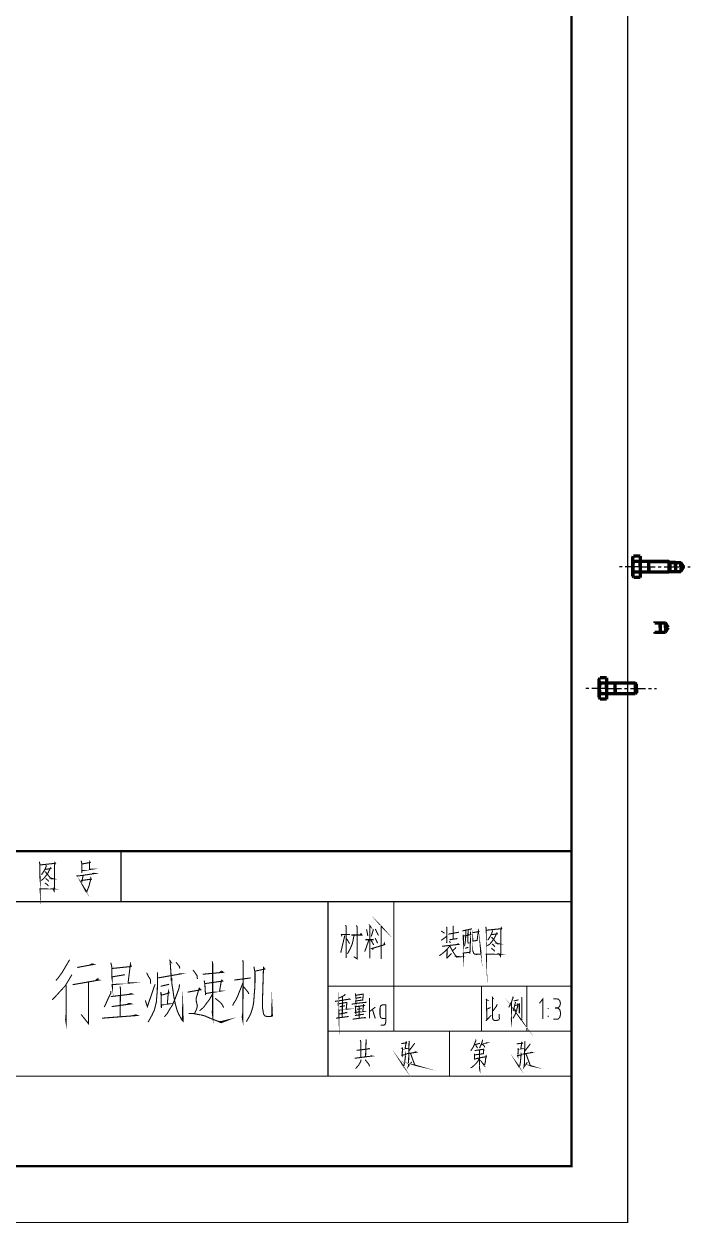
# Model space of a CAD drawing. Header units: millimetres. Extents: x -5 to 3318, y -968 to 297.
# Drawn here: x 1459 to 1814, y -962 to -324 of the extents above; entities that cross this region are included whole.
import ezdxf

# ---------------------------------------------------------------- set-up
doc = ezdxf.new("R2010")
doc.units = ezdxf.units.MM
doc.header["$LTSCALE"] = 0.25
doc.linetypes.add('CENTER', pattern=[50.8, 31.75, -6.35, 6.35, -6.35])
doc.layers.add('P', color=7, linetype='Continuous')
doc.layers.add('中心线', color=1, linetype='CENTER')
doc.layers.add('粗实线', color=7, linetype='Continuous', lineweight=70)
doc.layers.add('细实线', color=7, linetype='Continuous', lineweight=35)

msp = doc.modelspace()

# ---------------------------------------------------------------- linework, layer by layer
at = {"layer": 'P', "color": 3}
for points, const_width in [([(0.935, -962.001), (1780.516, -962.001), (1780.516, 296.245), (0.935, 296.245), (0.935, -962.001)], 0.562), ([(75.775, -932.019), (1750.606, -932.019), (1750.606, 266.263), (75.775, 266.263), (75.775, -932.019)], 1.12), ([(1211.239, -764.38), (1750.606, -764.38)], 1.12), ([(1510.905, -791.278), (1510.905, -764.38)], 0.562), ([(1750.606, -932.019), (1750.606, -764.38)], 1.12), ([(1467.551, -769.939), (1467.7, -771.741), (1467.926, -786.021), (1467.777, -784.44), (1474.763, -784.44), (1474.311, -784.368), (1473.336, -784.44)], 0.562), ([(1467.777, -771.741), (1476.041, -770.842), (1475.738, -770.468), (1475.589, -771.741), (1475.44, -784.215), (1475.364, -785.646), (1474.686, -784.44)], 0.562), ([(1471.082, -771.818), (1471.082, -772.568), (1470.179, -774.6), (1469.05, -776.253), (1468.603, -777.002)], 0.562), ([(1489.716, -769.488), (1490.09, -771.217), (1490.09, -775.95), (1490.09, -774.825), (1494.828, -774.071), (1494.074, -774.071), (1494.227, -770.54), (1494.299, -770.016), (1494.525, -770.468), (1493.848, -770.54), (1490.09, -771.217)], 0.562), ([(1470.482, -773.922), (1470.929, -774.071), (1473.634, -773.62), (1473.413, -773.245), (1472.135, -775.878), (1471.155, -777.228), (1470.256, -778.429), (1469.353, -779.333), (1468.45, -780.01)], 0.562), ([(1470.328, -775.426), (1470.707, -775.426), (1473.634, -779.03), (1474.763, -779.03), (1473.634, -778.732), (1473.187, -778.506)], 0.562), ([(1487.087, -777.531), (1488.365, -777.531), (1490.917, -777.228), (1497.23, -776.253), (1496.48, -776.176), (1495.501, -776.402)], 0.562), ([(1490.768, -777.228), (1490.09, -780.534), (1489.865, -780.01), (1495.126, -779.256), (1494.828, -778.655), (1494.828, -779.256), (1494.227, -781.586), (1493.848, -783.09), (1493.324, -784.368), (1492.949, -785.267), (1492.723, -786.021), (1492.421, -786.17), (1490.691, -782.941), (1492.57, -785.867)], 0.562), ([(1470.405, -781.288), (1471.755, -782.263), (1472.284, -782.941)], 0.562), ([(1470.857, -778.958), (1471.981, -779.857), (1472.433, -780.534)], 0.562), ([(1211.239, -791.278), (1750.606, -791.278)], 0.562), ([(1211.239, -791.278), (1750.606, -791.278)], 0.562), ([(1621.064, -884.154), (1621.064, -791.278)], 0.562), ([(1656.081, -860.183), (1656.081, -791.278)], 0.562), ([(1630.308, -803.755), (1630.683, -804.279), (1630.683, -821.336)], 0.562), ([(1636.093, -803.904), (1636.545, -804.654), (1636.545, -821.711), (1634.739, -820.51)], 0.562), ([(1643.08, -803.529), (1643.757, -804.654), (1643.382, -804.279), (1643.382, -821.485)], 0.562), ([(1648.716, -803.529), (1649.691, -804.654), (1649.316, -804.279), (1649.316, -821.711)], 0.562), ([(1687.563, -804.13), (1687.789, -804.731)], 0.562), ([(1630.006, -809.238), (1627.825, -818.482)], 0.562), ([(1628.43, -809.766), (1628.204, -808.786), (1632.788, -808.786)], 0.562), ([(1634.965, -809.238), (1634.59, -810.665), (1634.364, -812.02), (1633.989, -813.596), (1633.388, -815.1), (1632.788, -816.527), (1632.034, -817.881), (1631.356, -819.083)], 0.562), ([(1633.537, -809.012), (1639.097, -809.012), (1638.645, -808.262), (1638.044, -809.012)], 0.562), ([(1641.576, -806.009), (1642.253, -809.464)], 0.562), ([(1645.261, -806.009), (1644.055, -809.766)], 0.562), ([(1646.236, -805.783), (1647.889, -809.238)], 0.562), ([(1681.254, -806.835), (1683.056, -808.036)], 0.562), ([(1681.254, -811.87), (1684.185, -809.766)], 0.562), ([(1684.108, -804.654), (1684.41, -805.182)], 0.562), ([(1684.334, -805.029), (1684.334, -811.342), (1684.185, -813.221)], 0.562), ([(1685.083, -808.56), (1690.796, -807.508)], 0.562), ([(1687.716, -804.505), (1687.639, -811.116)], 0.562), ([(1692.526, -806.835), (1697.71, -805.706)], 0.562), ([(1692.973, -808.786), (1693.05, -809.613), (1693.126, -814.648), (1693.126, -816.003), (1693.126, -819.607), (1693.05, -818.631), (1695.904, -818.256), (1696.581, -818.631), (1696.73, -814.95), (1696.956, -808.339), (1697.033, -808.786), (1693.05, -809.613)], 0.562), ([(1694.328, -806.533), (1694.328, -809.766), (1694.251, -811.568), (1694.025, -812.918), (1693.876, -814.196), (1693.424, -814.95)], 0.562), ([(1695.606, -806.307), (1695.452, -812.846), (1695.678, -813.221), (1696.206, -813.37)], 0.562), ([(1700.713, -811.87), (1698.157, -812.245), (1698.085, -811.419), (1698.085, -812.846), (1698.157, -816.527), (1698.157, -817.579), (1698.383, -818.107), (1698.46, -818.631), (1698.762, -818.857), (1699.06, -819.159), (1699.738, -819.308), (1700.262, -819.308), (1701.991, -819.159), (1702.366, -818.857)], 0.562), ([(1698.085, -807.734), (1701.314, -807.21), (1701.088, -806.758), (1700.415, -811.87)], 0.562), ([(1702.52, -818.78), (1702.14, -815.777), (1702.366, -818.78)], 0.562), ([(1705.071, -804.654), (1705.225, -806.46), (1705.374, -820.736), (1705.297, -819.159), (1712.288, -819.159), (1711.836, -819.083), (1710.784, -819.159)], 0.562), ([(1705.297, -806.46), (1713.489, -805.634), (1713.263, -805.182), (1713.038, -806.46), (1712.961, -818.857), (1712.888, -820.361), (1712.134, -819.159)], 0.562), ([(1708.002, -808.637), (1708.454, -808.786), (1711.159, -808.339), (1710.933, -807.96), (1709.655, -810.592), (1708.68, -811.943), (1707.776, -813.144), (1706.878, -814.047), (1705.825, -814.725)], 0.562), ([(1708.53, -806.533), (1708.53, -807.287), (1707.627, -809.314), (1706.575, -811.044), (1706.051, -811.717)], 0.562), ([(1708.079, -810.141), (1711.159, -813.749), (1712.288, -813.749), (1711.159, -813.523), (1710.707, -813.221)], 0.562), ([(1630.909, -810.891), (1632.562, -813.596)], 0.562), ([(1642.854, -811.491), (1640.6, -817.881)], 0.562), ([(1640.903, -811.491), (1645.41, -811.491)], 0.562), ([(1643.757, -811.491), (1645.41, -814.273)], 0.562), ([(1645.261, -815.849), (1644.958, -816.527), (1644.358, -816.228), (1651.272, -814.124), (1651.046, -813.37), (1650.671, -814.273)], 0.562), ([(1646.16, -810.665), (1647.438, -813.37)], 0.562), ([(1685.987, -814.499), (1685.684, -815.023), (1684.559, -816.454), (1683.205, -817.805), (1681.629, -819.083), (1680.274, -820.058)], 0.562), ([(1681.778, -815.023), (1690.719, -813.971), (1690.344, -813.672), (1689.744, -813.971)], 0.562), ([(1684.41, -816.829), (1684.41, -817.656), (1684.334, -821.26), (1684.108, -821.485), (1686.813, -818.857)], 0.562), ([(1685.684, -811.568), (1689.97, -810.891)], 0.562), ([(1685.684, -812.245), (1686.212, -813.221)], 0.562), ([(1685.987, -814.95), (1686.664, -816.301), (1687.49, -817.805), (1688.389, -819.159), (1689.143, -820.433), (1689.518, -820.736), (1691.32, -820.586), (1689.441, -820.433), (1688.917, -819.909)], 0.562), ([(1688.994, -815.551), (1688.917, -816.003), (1687.337, -817.353)], 0.562), ([(1695.678, -815.551), (1694.025, -816.075)], 0.562), ([(1707.93, -816.003), (1709.204, -816.978), (1709.804, -817.656)], 0.562), ([(1708.305, -813.672), (1709.357, -814.648), (1709.881, -815.325)], 0.562), ([(1483.556, -822.163), (1481.451, -825.771), (1479.649, -828.851), (1477.468, -831.854), (1476.267, -833.209)], 0.562), ([(1505.495, -823.739), (1506.095, -826.295), (1506.095, -831.253), (1506.321, -836.817), (1506.095, -835.462), (1515.489, -834.559), (1514.662, -834.559), (1515.94, -824.416), (1516.315, -825.771), (1506.095, -826.823)], 0.562), ([(1536.678, -822.163), (1537.508, -823.517), (1537.057, -823.215), (1537.508, -829.601), (1537.658, -832.685), (1537.883, -832.382), (1538.032, -835.237), (1538.484, -837.942), (1538.71, -839.595), (1539.008, -841.776), (1539.46, -844.029), (1540.06, -846.585), (1540.814, -849.29), (1541.564, -851.016), (1542.39, -852.596), (1543.366, -854.326), (1543.967, -854.85), (1543.745, -846.883), (1543.519, -854.1)], 0.562), ([(1559.447, -822.989), (1559.673, -824.041), (1559.673, -851.842), (1559.447, -850.189), (1559.673, -847.637)], 0.562), ([(1575.755, -822.388), (1575.904, -824.041), (1575.755, -854.624), (1575.38, -852.596), (1575.755, -850.189)], 0.562), ([(1487.611, -826.295), (1496.48, -824.642), (1495.501, -824.416), (1494.299, -824.944)], 0.562), ([(1524.507, -829.077), (1525.857, -831.633), (1526.535, -832.685), (1526.688, -834.862)], 0.562), ([(1530.369, -828.851), (1530.369, -832.157), (1530.22, -838.47), (1529.691, -844.856), (1528.639, -848.988), (1527.289, -851.842), (1525.333, -855.374)], 0.562), ([(1530.667, -831.854), (1543.217, -829.601), (1542.39, -829.601), (1540.661, -830.129)], 0.562), ([(1540.214, -823.517), (1541.564, -825.243), (1542.016, -825.771), (1542.165, -826.823)], 0.562), ([(1549.228, -827.649), (1550.655, -829.601), (1551.409, -830.729), (1551.558, -832.382)], 0.562), ([(1554.34, -829.903), (1565.386, -828.851), (1564.406, -828.25), (1563.205, -829.077)], 0.562), ([(1581.617, -825.771), (1582.217, -829.077), (1582.217, -834.035), (1582.064, -837.643), (1581.766, -841.022), (1581.617, -843.803), (1581.237, -846.585), (1580.637, -848.762), (1579.887, -851.016), (1579.061, -852.596), (1578.234, -854.1), (1577.557, -855.152)], 0.562), ([(1582.217, -828.25), (1587.474, -827.121), (1586.724, -826.295), (1586.273, -841.247), (1586.273, -844.63), (1586.273, -848.161), (1586.575, -849.891), (1586.724, -851.016), (1587.099, -851.544), (1587.474, -852.068), (1588.603, -852.37), (1590.631, -852.37), (1591.457, -852.068), (1591.231, -846.883), (1591.082, -852.068), (1590.405, -852.37)], 0.562), ([(1484.757, -830.129), (1483.104, -832.983), (1481.225, -836.063), (1478.444, -839.071), (1476.493, -841.247), (1474.311, -843.505)], 0.562), ([(1481.749, -835.765), (1481.749, -855.978), (1481.451, -854.1), (1481.749, -850.415)], 0.562), ([(1485.132, -835.462), (1499.258, -832.983), (1498.282, -832.685), (1498.431, -832.382), (1497.456, -832.983)], 0.562), ([(1493.622, -834.035), (1493.622, -845.158), (1493.622, -854.624), (1493.622, -856.2), (1489.643, -851.241)], 0.562), ([(1506.321, -831.253), (1513.009, -830.129)], 0.562), ([(1523.83, -843.803), (1524.959, -847.109), (1529.014, -835.237)], 0.562), ([(1536.529, -835.237), (1532.022, -836.289)], 0.562), ([(1542.016, -835.237), (1541.866, -837.115), (1540.661, -840.421), (1539.46, -843.505), (1538.258, -846.283), (1536.529, -848.988), (1535.553, -850.717), (1533.973, -852.596)], 0.562), ([(1555.166, -833.209), (1555.541, -835.237), (1555.69, -837.942), (1555.916, -841.022)], 0.562), ([(1555.69, -834.862), (1565.083, -833.511), (1564.559, -832.983), (1564.18, -834.035), (1563.354, -838.845), (1563.955, -838.845), (1555.69, -840.195)], 0.562), ([(1575.755, -834.559), (1574.549, -837.643), (1573.199, -841.022), (1572.07, -843.505), (1571.018, -845.158), (1570.268, -846.585)], 0.562), ([(1571.243, -832.983), (1579.887, -831.854)], 0.562), ([(1575.755, -836.063), (1578.46, -839.369), (1578.911, -840.421)], 0.562), ([(1626.398, -845.081), (1626.474, -846.057), (1626.7, -847.787), (1626.777, -849.665), (1626.777, -848.988), (1631.135, -848.464), (1630.756, -848.464), (1631.135, -844.63)], 0.562), ([(1505.495, -838.845), (1505.495, -839.897), (1504.144, -842.675), (1502.943, -845.38), (1501.963, -847.412)], 0.562), ([(1505.495, -841.776), (1516.843, -840.421), (1516.166, -840.195), (1514.662, -840.723)], 0.562), ([(1510.457, -836.289), (1510.607, -837.643), (1510.457, -852.596)], 0.562), ([(1532.171, -839.369), (1532.396, -847.936), (1532.396, -846.283), (1536.303, -845.682), (1535.553, -845.682), (1536.154, -838.845), (1536.529, -839.897), (1532.396, -841.022)], 0.562), ([(1546.374, -839.369), (1546.672, -839.369), (1553.36, -838.167), (1552.534, -837.341), (1550.881, -842.675), (1550.881, -843.505), (1551.034, -844.63), (1551.409, -846.057), (1551.558, -846.585), (1551.409, -847.412), (1551.034, -848.762), (1550.054, -850.717)], 0.562), ([(1559.447, -840.723), (1557.871, -843.505), (1556.368, -845.38), (1554.94, -847.412), (1553.739, -848.464), (1552.759, -849.29)], 0.562), ([(1621.064, -836.216), (1750.606, -836.216)], 0.562), ([(1630.308, -840.574), (1629.631, -841.247), (1628.43, -841.848), (1627.377, -842.376), (1626.849, -842.525), (1626.398, -842.675)], 0.562), ([(1628.728, -841.776), (1628.651, -852.822)], 0.562), ([(1635.642, -840.123), (1635.791, -841.247), (1635.868, -844.707), (1635.719, -844.106), (1639.851, -843.578)], 0.562), ([(1640, -840.421), (1635.791, -841.098)], 0.562), ([(1635.791, -842.675), (1638.799, -842.151)], 0.562), ([(1639.548, -843.578), (1639.851, -840.272)], 0.562), ([(1702.669, -860.183), (1702.669, -836.216)], 0.562), ([(1708.228, -841.776), (1708.829, -842.602), (1708.53, -842.453), (1708.53, -844.707), (1708.53, -847.037), (1708.53, -849.214), (1708.53, -850.717), (1708.53, -851.241), (1708.68, -853.346), (1708.829, -853.946), (1709.204, -854.249), (1709.804, -854.547), (1711.159, -854.398), (1712.134, -854.1)], 0.562), ([(1724.084, -854.547), (1722.882, -852.822), (1724.084, -854.398), (1724.16, -853.946)], 0.562), ([(1719.5, -841.776), (1719.5, -842.453), (1718.597, -844.856), (1717.847, -846.283), (1717.246, -847.561)], 0.562), ([(1724.084, -842.001), (1724.309, -842.453)], 0.562), ([(1724.16, -842.525), (1724.233, -853.495)], 0.562), ([(1726.865, -860.183), (1726.865, -836.216)], 0.562), ([(1735.428, -853.797), (1735.428, -842.977), (1733.549, -845.38)], 0.562), ([(1505.946, -847.109), (1516.315, -845.682), (1515.339, -845.38), (1513.763, -846.057)], 0.562), ([(1561.024, -842.675), (1563.729, -844.856), (1564.934, -846.283), (1565.535, -847.637)], 0.562), ([(1624.821, -844.332), (1632.562, -843.126), (1632.259, -842.977), (1631.582, -843.352)], 0.562), ([(1631.135, -844.856), (1626.474, -845.682)], 0.562), ([(1627.301, -847.186), (1630.083, -846.658)], 0.562), ([(1633.614, -845.831), (1636.319, -845.38), (1641.653, -844.779)], 0.562), ([(1635.416, -846.509), (1635.719, -847.335), (1635.791, -850.04), (1635.791, -850.568), (1635.493, -850.189), (1637.895, -849.891), (1639.923, -849.742), (1639.548, -849.665), (1640, -846.21), (1640.302, -846.509), (1637.746, -846.883), (1635.719, -847.186)], 0.562), ([(1636.392, -848.536), (1639.024, -848.161)], 0.562), ([(1637.67, -846.883), (1637.67, -853.346)], 0.562), ([(1643.08, -853.423), (1643.08, -842.602)], 0.562), ([(1646.236, -847.412), (1643.08, -849.814)], 0.562), ([(1644.66, -848.536), (1646.236, -853.423)], 0.562), ([(1649.018, -856.954), (1650.518, -856.954), (1651.046, -856.877), (1651.498, -856.426), (1651.723, -855.676), (1651.872, -854.85), (1651.872, -846.21), (1650.07, -846.21), (1649.466, -846.359), (1649.018, -846.883), (1648.792, -847.484), (1648.716, -848.31), (1648.716, -851.241), (1648.792, -852.068), (1649.018, -852.822), (1649.466, -853.273), (1650.07, -853.423), (1651.872, -853.423)], 0.562), ([(1705.148, -843.054), (1705.825, -843.654), (1705.374, -843.505), (1705.6, -854.172), (1705.148, -854.624), (1708.002, -851.621)], 0.562), ([(1705.974, -848.31), (1707.551, -847.561)], 0.562), ([(1708.53, -849.742), (1710.707, -846.883), (1711.082, -845.831)], 0.562), ([(1718.674, -844.856), (1718.674, -854.249), (1718.597, -853.648)], 0.562), ([(1720.85, -844.63), (1720.475, -846.134), (1720.101, -847.561), (1719.726, -848.613), (1719.5, -849.363)], 0.562), ([(1720.701, -846.509), (1722.282, -846.134), (1722.056, -845.831), (1721.979, -847.037), (1721.604, -848.161), (1721.528, -848.988), (1721.153, -849.891), (1720.85, -850.717), (1720.475, -851.621), (1720.101, -852.294), (1719.726, -853.048), (1719.5, -853.346)], 0.562), ([(1719.951, -844.106), (1722.431, -843.505)], 0.562), ([(1720.024, -848.161), (1720.701, -848.839), (1720.85, -849.363)], 0.562), ([(1722.282, -843.505), (1721.903, -843.654)], 0.562), ([(1722.882, -845.307), (1722.882, -850.641), (1722.882, -850.117), (1722.882, -849.363)], 0.562), ([(1738.21, -848.387), (1738.21, -847.863)], 0.562), ([(1740.915, -842.977), (1742.794, -842.977)], 0.562), ([(1742.794, -847.863), (1741.89, -847.863)], 0.562), ([(1742.794, -847.863), (1743.471, -847.637), (1743.923, -847.335), (1744.37, -846.883), (1744.596, -846.134), (1744.749, -845.38), (1744.596, -844.707), (1744.37, -843.953), (1743.923, -843.429), (1743.471, -843.126), (1742.794, -842.977)], 0.562), ([(1744.749, -850.189), (1744.596, -849.439), (1744.37, -848.762), (1743.923, -848.31), (1743.471, -847.936), (1742.794, -847.863)], 0.562), ([(1500.838, -853.273), (1519.621, -851.842), (1518.871, -851.544), (1516.694, -852.068)], 0.562), ([(1546.898, -850.717), (1548.704, -850.717), (1550.429, -851.016), (1553.211, -851.544)], 0.562), ([(1553.36, -851.544), (1555.541, -852.068), (1558.246, -853.273), (1561.024, -854.326), (1563.056, -855.152), (1563.354, -855.374), (1564.18, -855.676), (1568.24, -854.1), (1563.955, -855.152), (1562.229, -854.85)], 0.562), ([(1625.345, -853.273), (1632.11, -852.37)], 0.562), ([(1626.623, -851.169), (1630.909, -850.343), (1630.683, -850.189), (1630.232, -850.415)], 0.562), ([(1631.808, -852.294), (1631.356, -852.447)], 0.562), ([(1634.138, -853.797), (1637.67, -853.346), (1639.399, -853.048), (1641.201, -853.048)], 0.562), ([(1635.339, -851.842), (1640.149, -851.169)], 0.562), ([(1640.903, -852.971), (1639.851, -853.048)], 0.562), ([(1712.288, -853.946), (1712.062, -851.092)], 0.562), ([(1718.597, -853.495), (1718.674, -852.519)], 0.562), ([(1724.233, -853.648), (1724.16, -854.249)], 0.562), ([(1738.21, -852.596), (1738.21, -851.995)], 0.562), ([(1742.794, -853.797), (1740.915, -853.797)], 0.562), ([(1742.794, -853.797), (1743.471, -853.721), (1743.923, -853.346), (1744.37, -852.822), (1744.596, -852.144), (1744.749, -851.395)], 0.562), ([(1744.749, -850.189), (1744.749, -851.395)], 0.562), ([(1621.064, -860.183), (1750.606, -860.183)], 0.562), ([(1621.064, -860.183), (1750.606, -860.183)], 0.562), ([(1685.761, -884.154), (1685.761, -860.183)], 0.562), ([(1638.198, -864.92), (1638.496, -865.593), (1638.573, -874.088)], 0.562), ([(1641.35, -864.541), (1641.052, -873.785)], 0.562), ([(1660.064, -866.799), (1662.919, -866.347), (1662.693, -865.972), (1662.092, -869.427), (1662.467, -869.427), (1660.665, -869.726), (1660.588, -868.827), (1660.665, -870.028), (1660.512, -873.334), (1660.286, -872.959), (1662.544, -872.656), (1662.39, -872.132), (1662.318, -872.959), (1661.866, -876.716), (1661.564, -877.841), (1661.415, -878.595), (1661.338, -879.119), (1660.214, -877.317), (1661.338, -878.893)], 0.562), ([(1664.197, -865.67), (1663.894, -878.518), (1663.745, -878.97), (1665.624, -876.49)], 0.562), ([(1664.043, -865.368), (1664.346, -865.896)], 0.562), ([(1667.2, -866.573), (1666.974, -866.948), (1664.12, -870.705)], 0.562), ([(1699.738, -864.618), (1699.661, -865.368), (1698.835, -867.472), (1698.311, -868.678), (1697.71, -869.576), (1697.033, -870.705)], 0.562), ([(1698.911, -867.472), (1701.915, -866.646)], 0.562), ([(1699.661, -867.625), (1700.415, -868.827), (1700.564, -869.278)], 0.562), ([(1701.616, -866.573), (1701.088, -866.871)], 0.562), ([(1703.346, -864.694), (1703.269, -865.218), (1702.592, -867.323), (1702.068, -868.298), (1701.689, -869.202)], 0.562), ([(1702.669, -867.323), (1705.825, -866.347), (1705.523, -866.347), (1704.922, -866.573)], 0.562), ([(1703.269, -867.246), (1704.322, -868.226), (1704.471, -868.827)], 0.562), ([(1721.528, -866.948), (1724.535, -866.573), (1724.233, -866.194), (1723.632, -869.576), (1724.007, -869.576), (1722.282, -869.951), (1722.205, -869.125), (1722.282, -870.177), (1722.056, -873.56), (1721.903, -873.185), (1724.084, -872.81), (1723.858, -872.358), (1723.781, -873.185), (1723.406, -876.942), (1723.181, -878.067), (1722.955, -878.893), (1722.806, -879.345), (1721.753, -877.619), (1722.806, -879.046)], 0.562), ([(1725.813, -865.972), (1725.511, -878.672), (1725.362, -879.196), (1727.164, -876.716)], 0.562), ([(1725.587, -865.593), (1725.962, -866.045)], 0.562), ([(1728.667, -866.871), (1728.518, -867.246), (1725.66, -870.931)], 0.562), ([(1635.267, -874.612), (1644.358, -873.41), (1643.983, -873.334), (1643.455, -873.636)], 0.562), ([(1636.243, -870.403), (1643.455, -869.504)], 0.562), ([(1643.156, -869.427), (1642.628, -869.504)], 0.562), ([(1664.946, -871.983), (1667.277, -878.292), (1668.555, -878.595), (1667.277, -878.22), (1666.902, -877.466)], 0.562), ([(1662.919, -872.209), (1668.18, -871.383), (1667.728, -871.157), (1667.051, -871.455)], 0.562), ([(1698.835, -875.063), (1702.818, -874.16), (1705.374, -873.785), (1705.225, -873.41), (1704.922, -874.987), (1704.773, -876.716), (1704.471, -877.841), (1704.245, -878.595), (1703.12, -876.942), (1704.322, -878.22)], 0.562), ([(1704.019, -872.132), (1699.06, -872.81), (1698.984, -872.209), (1699.06, -872.81), (1699.06, -874.987), (1698.911, -875.361)], 0.562), ([(1699.06, -870.556), (1704.172, -869.726)], 0.562), ([(1701.616, -870.33), (1701.689, -879.046), (1701.766, -880.473), (1701.616, -879.873), (1701.689, -878.672)], 0.562), ([(1703.947, -869.576), (1703.793, -872.132)], 0.562), ([(1724.535, -872.431), (1729.643, -871.532), (1729.268, -871.455), (1728.591, -871.758)], 0.562), ([(1726.414, -872.209), (1728.74, -878.595), (1730.095, -878.893), (1728.74, -878.446), (1728.365, -877.692)], 0.562), ([(1638.645, -875.361), (1638.496, -876.265), (1637.444, -878.143), (1636.617, -879.119), (1635.719, -880.171)], 0.562), ([(1640.826, -875.361), (1642.854, -877.918), (1643.156, -878.97)], 0.562), ([(1701.616, -874.463), (1701.016, -875.813), (1700.113, -877.091), (1698.984, -878.22), (1698.157, -878.97), (1697.484, -879.498), (1696.956, -879.647)], 0.562), ([(1451.018, -884.154), (1750.606, -884.154)], 0.562), ([(1211.239, -932.019), (1750.606, -932.019)], 1.12)]:
    msp.add_lwpolyline(points, dxfattribs=dict(at, const_width=const_width))
at = {"layer": '中心线'}
for p, q in [((1787.164, -613.145), (1776.092, -613.145)), ((1787.164, -613.145), (1813.691, -613.145)), ((1769.327, -677.773), (1758.255, -677.773)), ((1769.327, -677.773), (1795.853, -677.773))]:
    msp.add_line(p, q, dxfattribs=at)
at = {"layer": '粗实线'}
for p, q in [((1783.188, -608.269), (1783.652, -607.465)), ((1783.188, -617.826), (1783.188, -608.269)), ((1787.164, -607.465), (1783.652, -607.465)), ((1787.164, -610.305), (1783.676, -610.305)), ((1787.164, -607.465), (1787.164, -618.825)), ((1787.164, -613.145), (1787.164, -610.021)), ((1787.164, -613.145), (1787.164, -610.305)), ((1787.164, -610.305), (1787.164, -615.985)), ((1802.331, -610.305), (1787.164, -610.305)), ((1787.164, -610.826), (1787.164, -614.679)), ((1791.708, -615.985), (1791.708, -610.305)), ((1803.068, -610.731), (1802.331, -610.305)), ((1802.331, -610.305), (1802.331, -615.985)), ((1803.068, -615.559), (1803.068, -610.731)), ((1803.068, -610.731), (1808.748, -610.731)), ((1805.908, -613.145), (1805.908, -610.305)), ((1805.908, -610.305), (1805.908, -615.985)), ((1808.748, -613.145), (1808.748, -610.731)), ((1808.748, -610.731), (1808.748, -615.559)), ((1810.39, -613.145), (1808.748, -610.731)), ((1783.766, -618.825), (1783.188, -617.826)), ((1787.164, -615.985), (1783.676, -615.985)), ((1787.164, -618.825), (1783.766, -618.825)), ((1787.164, -613.145), (1787.164, -615.559)), ((1787.164, -613.145), (1787.164, -615.559)), ((1802.331, -615.985), (1787.164, -615.985)), ((1791.708, -613.145), (1791.708, -615.985)), ((1803.068, -615.559), (1802.331, -615.985)), ((1803.068, -615.559), (1808.748, -615.559)), ((1805.908, -613.145), (1805.908, -613.145)), ((1808.748, -615.559), (1810.39, -613.145)), ((1794.993, -642.948), (1800.673, -642.948)), ((1797.833, -645.362), (1797.833, -642.522)), ((1797.833, -642.522), (1797.833, -648.202)), ((1800.673, -645.362), (1800.673, -642.948)), ((1800.673, -642.948), (1800.673, -647.776)), ((1802.314, -645.362), (1800.673, -642.948)), ((1794.993, -647.776), (1800.673, -647.776)), ((1797.833, -645.362), (1797.833, -645.362)), ((1800.673, -647.776), (1802.314, -645.362)), ((1765.351, -672.896), (1765.815, -672.093)), ((1765.351, -682.453), (1765.351, -672.896)), ((1769.327, -672.093), (1765.815, -672.093)), ((1769.327, -674.933), (1765.838, -674.933)), ((1769.327, -672.093), (1769.327, -683.453)), ((1769.327, -677.773), (1769.327, -674.933)), ((1769.327, -674.933), (1769.327, -680.613)), ((1784.493, -674.933), (1769.327, -674.933)), ((1769.327, -675.453), (1769.327, -679.306)), ((1773.871, -680.613), (1773.871, -674.933)), ((1785.231, -675.359), (1784.493, -674.933)), ((1784.493, -674.933), (1784.493, -680.613)), ((1785.231, -680.187), (1785.231, -675.359)), ((1765.928, -683.453), (1765.351, -682.453)), ((1769.327, -680.613), (1765.838, -680.613)), ((1769.327, -677.773), (1769.327, -680.187)), ((1769.327, -677.773), (1769.327, -680.187)), ((1784.493, -680.613), (1769.327, -680.613)), ((1773.871, -677.773), (1773.871, -680.613)), ((1785.231, -680.187), (1784.493, -680.613)), ((1785.231, -677.773), (1785.231, -680.187)), ((1769.327, -683.453), (1765.928, -683.453))]:
    msp.add_line(p, q, dxfattribs=at)
for centre in [(1791.708, -613.145), (1773.871, -677.773)]:
    msp.add_arc(centre, 8.52, 160.528779, 199.471221, dxfattribs=at)
for points in [[(1783.676, -610.305), (1783.188, -608.96), (1783.188, -608.809), (1783.188, -608.703), (1783.188, -608.61), (1783.188, -608.487), (1783.188, -608.35), (1783.188, -608.269)], [(1783.676, -615.985), (1783.188, -617.315), (1783.188, -617.499), (1783.188, -617.617), (1783.188, -617.826)], [(1765.838, -674.933), (1765.351, -673.587), (1765.351, -673.436), (1765.351, -673.33), (1765.351, -673.237), (1765.351, -673.114), (1765.351, -672.977), (1765.351, -672.896)], [(1765.838, -680.613), (1765.351, -681.942), (1765.351, -682.126), (1765.351, -682.244), (1765.351, -682.453)]]:
    msp.add_spline(points, degree=3, dxfattribs=at)
at = {"layer": '细实线'}
for p, q in [((1787.164, -615.559), (1787.164, -610.731)), ((1791.708, -610.731), (1803.068, -610.731)), ((1802.331, -610.305), (1805.908, -610.305)), ((1787.164, -613.145), (1787.164, -615.559)), ((1791.708, -615.559), (1803.068, -615.559)), ((1802.331, -615.985), (1805.908, -615.985)), ((1794.255, -642.522), (1797.833, -642.522)), ((1794.255, -648.202), (1797.833, -648.202)), ((1769.327, -680.187), (1769.327, -675.359)), ((1773.871, -675.359), (1785.231, -675.359)), ((1769.327, -677.773), (1769.327, -680.187)), ((1773.871, -680.187), (1785.231, -680.187))]:
    msp.add_line(p, q, dxfattribs=at)

doc.saveas('drawing.dxf')
